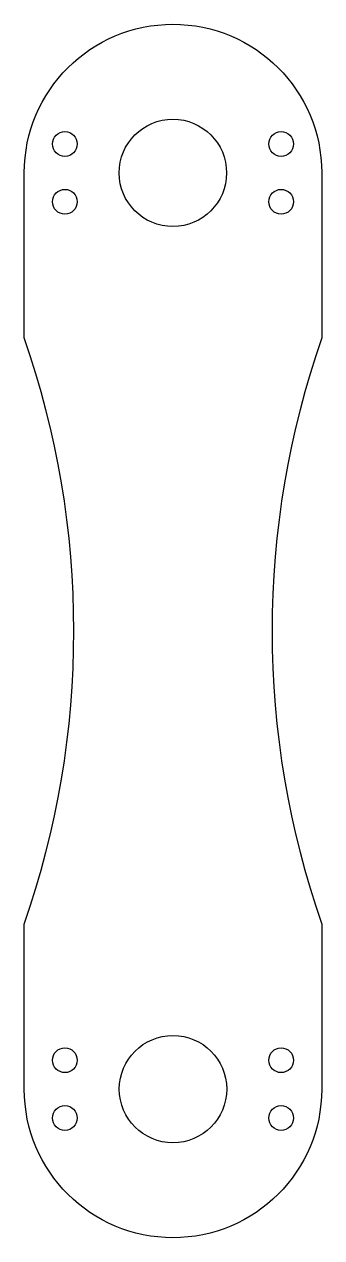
# Model space of a CAD drawing. Header units: millimetres. Extents: x -73.3 to -55.3, y -125.5 to -52.
import ezdxf

# ---------------------------------------------------------------- set-up
doc = ezdxf.new("R2010")
doc.units = ezdxf.units.MM
doc.layers.get('0').update_dxf_attribs({"linetype": 'CONTINUOUS'})

msp = doc.modelspace()

# ---------------------------------------------------------------- linework, layer by layer
msp.add_lwpolyline([(-73.331, -61.048, -1), (-55.331, -61.048), (-55.331, -71.048, 0.169014), (-55.331, -106.548), (-55.331, -116.548, -1), (-73.331, -116.548), (-73.331, -106.548, 0.169014), (-73.331, -71.048)], format="xyb", close=True)
for centre, radius in [((-64.338, -61.048), 3.25), ((-70.876, -59.298), 0.75), ((-57.785, -59.298), 0.75), ((-70.876, -62.798), 0.75), ((-57.785, -62.798), 0.75), ((-64.331, -116.548), 3.25), ((-70.876, -114.798), 0.75), ((-57.785, -114.798), 0.75), ((-70.876, -118.298), 0.75), ((-57.785, -118.298), 0.75)]:
    msp.add_circle(centre, radius)

doc.saveas('drawing.dxf')
